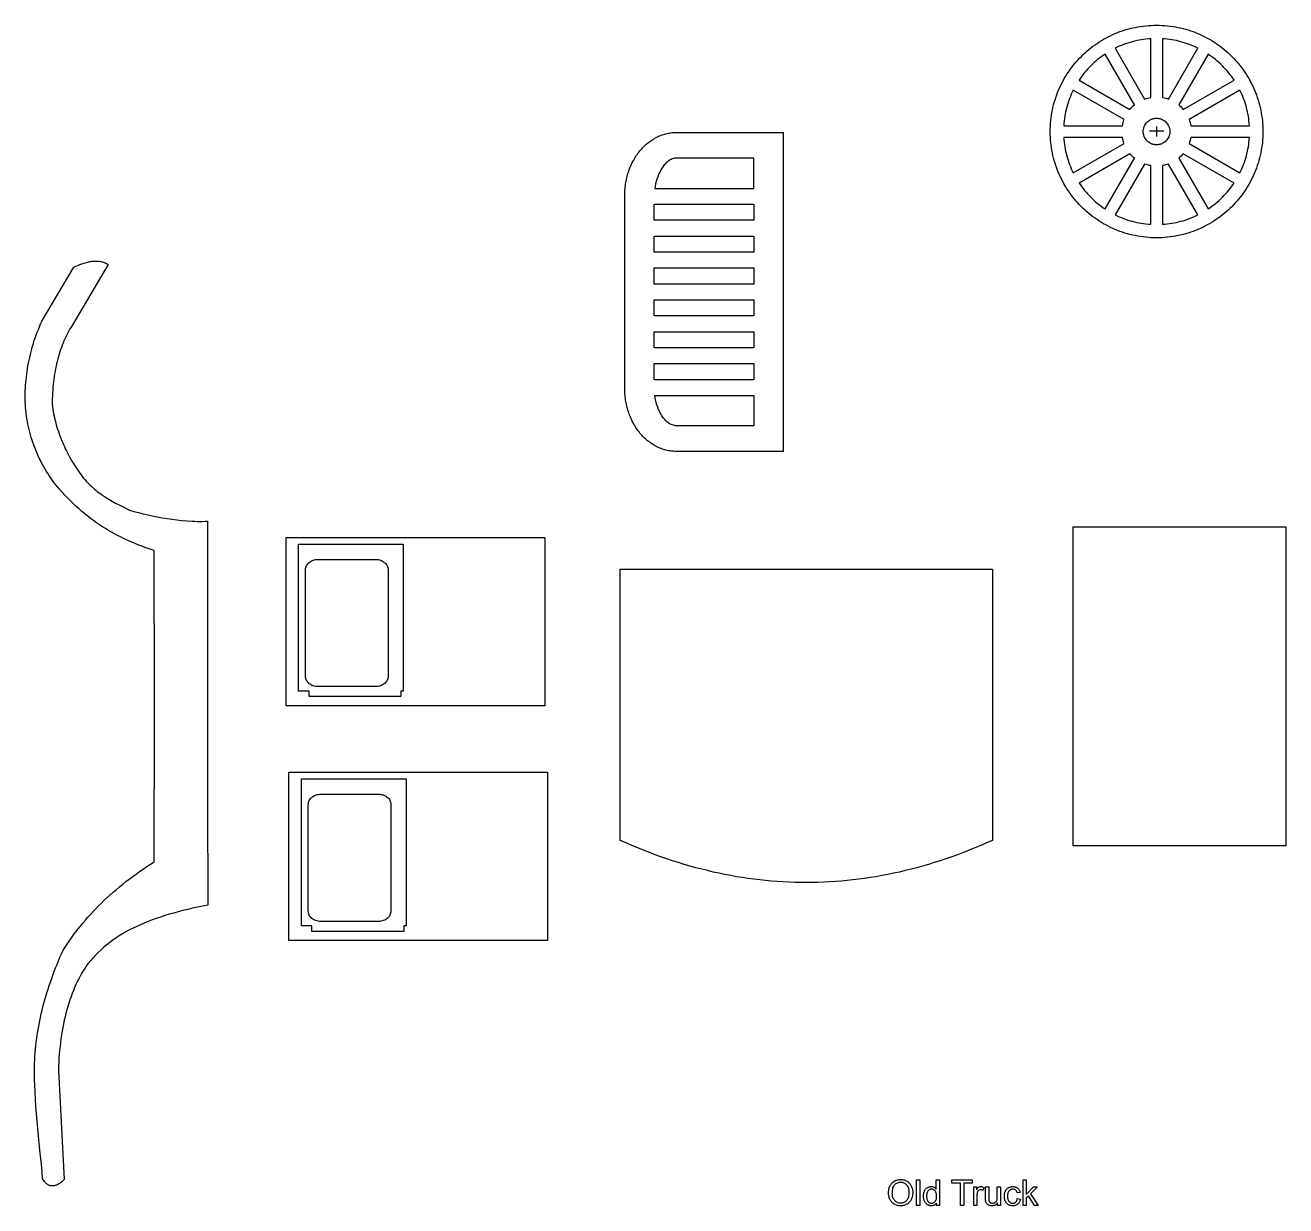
# Model space of a CAD drawing. Extents: x -222 to 349, y 6 to 550.
# Drawn here: x -221.7 to 79.9, y 230.9 to 513.5 of the extents above; entities that cross this region are included whole.
import ezdxf

# ---------------------------------------------------------------- set-up
doc = ezdxf.new("R2010")
doc.units = 0
doc.layers.add('IMPORT_-_OLDTRUCK', color=18, linetype='CONTINUOUS')

msp = doc.modelspace()

# ---------------------------------------------------------------- linework, layer by layer
at = {"layer": 'IMPORT_-_OLDTRUCK'}
for points in [[(49, 462.59), (48.34, 462.6), (47.69, 462.62), (47.04, 462.66), (46.4, 462.72), (45.76, 462.79), (45.12, 462.88), (44.49, 462.99), (43.87, 463.11), (43.25, 463.24), (42.64, 463.39), (42.03, 463.56), (41.43, 463.73), (40.84, 463.93), (40.25, 464.13), (39.67, 464.36), (39.09, 464.59), (38.53, 464.84), (37.97, 465.1), (37.42, 465.37), (36.87, 465.66), (36.33, 465.96), (35.8, 466.27), (35.28, 466.6), (34.77, 466.94), (34.27, 467.28), (33.78, 467.65), (33.29, 468.02), (32.81, 468.4), (32.35, 468.8), (31.89, 469.2), (31.44, 469.62), (31.01, 470.04), (30.58, 470.48), (30.16, 470.93), (29.76, 471.38), (29.36, 471.85), (28.98, 472.33), (28.61, 472.81), (28.25, 473.31), (27.9, 473.81), (27.56, 474.32), (27.24, 474.84), (26.93, 475.37), (26.63, 475.91), (26.34, 476.45), (26.06, 477), (25.8, 477.56), (25.55, 478.13), (25.32, 478.7), (25.1, 479.29), (24.89, 479.87), (24.7, 480.47), (24.52, 481.07), (24.36, 481.67), (24.21, 482.29), (24.07, 482.91), (23.95, 483.53), (23.85, 484.16), (23.76, 484.79), (23.69, 485.43), (23.63, 486.07), (23.59, 486.72), (23.56, 487.38), (23.55, 488.03), (23.56, 488.69), (23.59, 489.34), (23.63, 489.99), (23.69, 490.63), (23.76, 491.27), (23.85, 491.91), (23.95, 492.53), (24.07, 493.16), (24.21, 493.78), (24.36, 494.39), (24.52, 495), (24.7, 495.6), (24.89, 496.19), (25.1, 496.78), (25.32, 497.36), (25.55, 497.93), (25.8, 498.5), (26.06, 499.06), (26.34, 499.61), (26.63, 500.16), (26.93, 500.69), (27.24, 501.22), (27.56, 501.74), (27.9, 502.26), (28.25, 502.76), (28.61, 503.25), (28.98, 503.74), (29.36, 504.21), (29.76, 504.68), (30.16, 505.14), (30.58, 505.58), (31.01, 506.02), (31.44, 506.45), (31.89, 506.86), (32.35, 507.27), (32.81, 507.66), (33.29, 508.05), (33.78, 508.42), (34.27, 508.78), (34.77, 509.13), (35.28, 509.46), (35.8, 509.79), (36.33, 510.1), (36.87, 510.4), (37.42, 510.69), (37.97, 510.96), (38.53, 511.23), (39.09, 511.47), (39.67, 511.71), (40.25, 511.93), (40.84, 512.14), (41.43, 512.33), (42.03, 512.51), (42.64, 512.67), (43.25, 512.82), (43.87, 512.96), (44.49, 513.08), (45.12, 513.18), (45.76, 513.27), (46.4, 513.34), (47.04, 513.4), (47.69, 513.44), (48.34, 513.47), (49, 513.47), (49.65, 513.47), (50.31, 513.44), (50.95, 513.4), (51.6, 513.34), (52.24, 513.27), (52.87, 513.18), (53.5, 513.08), (54.12, 512.96), (54.74, 512.82), (55.35, 512.67), (55.96, 512.51), (56.56, 512.33), (57.16, 512.14), (57.74, 511.93), (58.32, 511.71), (58.9, 511.47), (59.47, 511.23), (60.03, 510.96), (60.58, 510.69), (61.12, 510.4), (61.66, 510.1), (62.19, 509.79), (62.71, 509.46), (63.22, 509.13), (63.72, 508.78), (64.22, 508.42), (64.7, 508.05), (65.18, 507.66), (65.64, 507.27), (66.1, 506.86), (66.55, 506.45), (66.99, 506.02), (67.41, 505.58), (67.83, 505.14), (68.23, 504.68), (68.63, 504.21), (69.01, 503.74), (69.38, 503.25), (69.74, 502.76), (70.09, 502.26), (70.43, 501.74), (70.75, 501.22), (71.07, 500.69), (71.37, 500.16), (71.65, 499.61), (71.93, 499.06), (72.19, 498.5), (72.44, 497.93), (72.67, 497.36), (72.89, 496.78), (73.1, 496.19), (73.29, 495.6), (73.47, 495), (73.64, 494.39), (73.79, 493.78), (73.92, 493.16), (74.04, 492.53), (74.14, 491.91), (74.23, 491.27), (74.31, 490.63), (74.36, 489.99), (74.4, 489.34), (74.43, 488.69), (74.44, 488.03), (74.43, 487.38), (74.4, 486.72), (74.36, 486.07), (74.31, 485.43), (74.23, 484.79), (74.14, 484.16), (74.04, 483.53), (73.92, 482.91), (73.79, 482.29), (73.64, 481.67), (73.47, 481.07), (73.29, 480.47), (73.1, 479.87), (72.89, 479.29), (72.67, 478.7), (72.44, 478.13), (72.19, 477.56), (71.93, 477), (71.65, 476.45), (71.37, 475.91), (71.07, 475.37), (70.75, 474.84), (70.43, 474.32), (70.09, 473.81), (69.74, 473.31), (69.38, 472.81), (69.01, 472.33), (68.63, 471.85), (68.23, 471.38), (67.83, 470.93), (67.41, 470.48), (66.99, 470.04), (66.55, 469.62), (66.1, 469.2), (65.64, 468.8), (65.18, 468.4), (64.7, 468.02), (64.22, 467.65), (63.72, 467.28), (63.22, 466.94), (62.71, 466.6), (62.19, 466.27), (61.66, 465.96), (61.12, 465.66), (60.58, 465.37), (60.03, 465.1), (59.47, 464.84), (58.9, 464.59), (58.32, 464.36), (57.74, 464.13), (57.16, 463.93), (56.56, 463.73), (55.96, 463.56), (55.35, 463.39), (54.74, 463.24), (54.12, 463.11), (53.5, 462.99), (52.87, 462.88), (52.24, 462.79), (51.6, 462.72), (50.95, 462.66), (50.31, 462.62), (49.65, 462.6)], [(39.1, 507.97), (46.12, 495.81), (46.48, 495.94), (46.85, 496.04), (47.22, 496.13), (47.6, 496.21), (47.6, 510.25), (47.03, 510.21), (46.47, 510.15), (45.91, 510.08), (45.35, 509.99), (44.8, 509.9), (44.26, 509.78), (43.71, 509.66), (43.18, 509.52), (42.65, 509.37), (42.12, 509.21), (41.6, 509.03), (41.09, 508.85), (40.58, 508.65), (40.08, 508.43), (39.59, 508.21)], [(50.4, 510.25), (50.4, 496.21), (50.78, 496.13), (51.15, 496.04), (51.51, 495.94), (51.87, 495.81), (58.89, 507.97), (58.41, 508.21), (57.91, 508.43), (57.41, 508.65), (56.9, 508.85), (56.39, 509.03), (55.87, 509.21), (55.34, 509.37), (54.81, 509.52), (54.28, 509.66), (53.74, 509.79), (53.19, 509.9), (52.64, 510), (52.09, 510.08), (51.53, 510.15), (50.96, 510.21)], [(30.46, 500.35), (42.62, 493.33), (42.87, 493.62), (43.13, 493.9), (43.41, 494.16), (43.7, 494.41), (36.68, 506.57), (36.22, 506.26), (35.77, 505.94), (35.33, 505.6), (34.9, 505.25), (34.47, 504.9), (34.06, 504.53), (33.65, 504.16), (33.26, 503.77), (32.87, 503.38), (32.5, 502.97), (32.13, 502.56), (31.77, 502.13), (31.43, 501.7), (31.09, 501.26), (30.77, 500.81)], [(61.32, 506.57), (54.3, 494.41), (54.58, 494.16), (54.86, 493.9), (55.12, 493.62), (55.38, 493.33), (67.54, 500.35), (67.22, 500.81), (66.9, 501.26), (66.56, 501.7), (66.22, 502.13), (65.86, 502.56), (65.5, 502.97), (65.12, 503.38), (64.74, 503.77), (64.34, 504.16), (63.93, 504.53), (63.52, 504.9), (63.1, 505.26), (62.67, 505.6), (62.22, 505.94), (61.77, 506.26)], [(26.78, 489.43), (40.82, 489.43), (40.89, 489.81), (40.98, 490.18), (41.09, 490.55), (41.22, 490.91), (29.05, 497.93), (28.82, 497.44), (28.59, 496.95), (28.38, 496.45), (28.18, 495.94), (27.99, 495.42), (27.82, 494.91), (27.65, 494.38), (27.5, 493.85), (27.37, 493.31), (27.24, 492.77), (27.13, 492.23), (27.03, 491.68), (26.95, 491.12), (26.88, 490.56), (26.82, 490)], [(68.94, 497.93), (56.78, 490.91), (56.9, 490.55), (57.01, 490.18), (57.1, 489.81), (57.17, 489.43), (71.21, 489.43), (71.17, 490), (71.11, 490.56), (71.04, 491.12), (70.96, 491.68), (70.86, 492.23), (70.75, 492.77), (70.62, 493.31), (70.49, 493.85), (70.34, 494.38), (70.17, 494.9), (70, 495.42), (69.81, 495.94), (69.61, 496.44), (69.4, 496.95), (69.17, 497.44)], [(49, 484.85), (48.83, 484.86), (48.67, 484.87), (48.51, 484.89), (48.36, 484.92), (48.2, 484.95), (48.05, 484.99), (47.9, 485.04), (47.76, 485.1), (47.48, 485.24), (47.22, 485.39), (46.97, 485.58), (46.75, 485.78), (46.54, 486.01), (46.36, 486.25), (46.2, 486.52), (46.13, 486.65), (46.07, 486.79), (46.01, 486.94), (45.96, 487.09), (45.92, 487.24), (45.88, 487.39), (45.85, 487.55), (45.83, 487.71), (45.82, 487.87), (45.82, 488.03), (45.82, 488.2), (45.83, 488.36), (45.85, 488.52), (45.88, 488.67), (45.92, 488.83), (45.96, 488.98), (46.01, 489.13), (46.07, 489.27), (46.2, 489.55), (46.36, 489.81), (46.54, 490.05), (46.75, 490.28), (46.97, 490.49), (47.22, 490.67), (47.48, 490.83), (47.62, 490.9), (47.76, 490.96), (47.9, 491.02), (48.05, 491.07), (48.2, 491.11), (48.36, 491.15), (48.51, 491.18), (48.67, 491.2), (48.83, 491.21), (49, 491.21), (49.16, 491.21), (49.32, 491.2), (49.48, 491.18), (49.64, 491.15), (49.79, 491.11), (49.94, 491.07), (50.09, 491.02), (50.23, 490.96), (50.51, 490.83), (50.77, 490.67), (51.02, 490.49), (51.24, 490.28), (51.45, 490.05), (51.63, 489.81), (51.79, 489.55), (51.86, 489.41), (51.93, 489.27), (51.98, 489.13), (52.03, 488.98), (52.08, 488.83), (52.11, 488.67), (52.14, 488.52), (52.16, 488.36), (52.17, 488.2), (52.18, 488.03), (52.17, 487.87), (52.16, 487.71), (52.14, 487.55), (52.11, 487.39), (52.08, 487.24), (52.03, 487.09), (51.98, 486.94), (51.93, 486.79), (51.79, 486.52), (51.63, 486.25), (51.45, 486.01), (51.24, 485.78), (51.02, 485.58), (50.77, 485.39), (50.51, 485.24), (50.37, 485.17), (50.23, 485.1), (50.09, 485.04), (49.94, 484.99), (49.79, 484.95), (49.64, 484.92), (49.48, 484.89), (49.32, 484.87), (49.16, 484.86)], [(-78.22, 426.44), (-78.22, 441.79), (-78.22, 445.3), (-78.22, 453.67), (-78.22, 464.71), (-78.22, 472.84), (-78.22, 473.23), (-78.21, 473.61), (-78.19, 473.99), (-78.16, 474.37), (-78.13, 474.74), (-78.08, 475.11), (-78.03, 475.48), (-77.97, 475.85), (-77.91, 476.21), (-77.84, 476.57), (-77.76, 476.93), (-77.67, 477.28), (-77.57, 477.63), (-77.47, 477.97), (-77.37, 478.31), (-77.25, 478.65), (-77.01, 479.31), (-76.73, 479.96), (-76.44, 480.58), (-76.11, 481.19), (-75.77, 481.78), (-75.59, 482.06), (-75.4, 482.34), (-75.21, 482.62), (-75.02, 482.89), (-74.81, 483.15), (-74.61, 483.41), (-74.39, 483.66), (-74.18, 483.9), (-73.96, 484.14), (-73.73, 484.37), (-73.5, 484.6), (-73.26, 484.82), (-73.03, 485.03), (-72.78, 485.24), (-72.53, 485.44), (-72.28, 485.63), (-72.03, 485.81), (-71.77, 485.99), (-71.5, 486.16), (-71.23, 486.32), (-70.96, 486.48), (-70.69, 486.62), (-70.41, 486.76), (-70.13, 486.89), (-69.85, 487.01), (-69.56, 487.13), (-69.27, 487.23), (-68.98, 487.33), (-68.68, 487.42), (-68.38, 487.5), (-68.08, 487.57), (-67.78, 487.63), (-67.47, 487.68), (-67.16, 487.72), (-66.85, 487.76), (-66.54, 487.78), (-66.22, 487.8), (-65.91, 487.8), (-40.32, 487.8), (-40.32, 411.48), (-65.91, 411.48), (-66.22, 411.48), (-66.54, 411.5), (-66.85, 411.52), (-67.16, 411.55), (-67.47, 411.6), (-67.78, 411.65), (-68.08, 411.71), (-68.38, 411.78), (-68.68, 411.86), (-68.98, 411.95), (-69.27, 412.05), (-69.56, 412.15), (-69.85, 412.27), (-70.13, 412.39), (-70.41, 412.52), (-70.69, 412.66), (-70.96, 412.8), (-71.23, 412.96), (-71.5, 413.12), (-71.77, 413.29), (-72.03, 413.47), (-72.28, 413.65), (-72.53, 413.84), (-72.78, 414.04), (-73.03, 414.25), (-73.26, 414.46), (-73.5, 414.68), (-73.73, 414.9), (-73.96, 415.14), (-74.18, 415.37), (-74.39, 415.62), (-74.61, 415.87), (-74.81, 416.13), (-75.02, 416.39), (-75.21, 416.66), (-75.4, 416.93), (-75.59, 417.21), (-75.77, 417.5), (-75.94, 417.79), (-76.11, 418.09), (-76.44, 418.69), (-76.73, 419.32), (-76.87, 419.64), (-77.01, 419.97), (-77.13, 420.29), (-77.25, 420.63), (-77.37, 420.96), (-77.47, 421.31), (-77.57, 421.65), (-77.67, 422), (-77.76, 422.35), (-77.84, 422.71), (-77.91, 423.07), (-77.97, 423.43), (-78.03, 423.8), (-78.08, 424.17), (-78.13, 424.54), (-78.16, 424.91), (-78.19, 425.29), (-78.21, 425.67), (-78.22, 426.05)], [(29.05, 478.14), (41.22, 485.16), (41.09, 485.51), (40.99, 485.88), (40.89, 486.25), (40.82, 486.63), (26.78, 486.63), (26.82, 486.06), (26.88, 485.5), (26.95, 484.94), (27.03, 484.39), (27.13, 483.84), (27.24, 483.29), (27.37, 482.75), (27.51, 482.21), (27.66, 481.68), (27.82, 481.16), (27.99, 480.64), (28.18, 480.13), (28.38, 479.62), (28.59, 479.12), (28.82, 478.62)], [(71.21, 486.63), (57.17, 486.63), (57.1, 486.25), (57.01, 485.88), (56.9, 485.51), (56.78, 485.16), (68.94, 478.13), (69.18, 478.62), (69.4, 479.12), (69.61, 479.62), (69.81, 480.13), (70, 480.64), (70.18, 481.16), (70.34, 481.68), (70.49, 482.21), (70.63, 482.75), (70.75, 483.29), (70.86, 483.84), (70.96, 484.39), (71.04, 484.94), (71.11, 485.5), (71.17, 486.06)], [(36.67, 469.49), (43.7, 481.65), (43.41, 481.9), (43.13, 482.17), (42.87, 482.44), (42.62, 482.73), (30.46, 475.71), (30.77, 475.25), (31.09, 474.8), (31.43, 474.36), (31.77, 473.93), (32.13, 473.51), (32.49, 473.09), (32.87, 472.69), (33.26, 472.29), (33.65, 471.91), (34.06, 471.53), (34.47, 471.16), (34.89, 470.81), (35.33, 470.46), (35.77, 470.13), (36.22, 469.8)], [(67.54, 475.71), (55.38, 482.73), (55.12, 482.44), (54.86, 482.17), (54.58, 481.9), (54.3, 481.65), (61.32, 469.49), (61.77, 469.8), (62.22, 470.13), (62.67, 470.46), (63.1, 470.81), (63.52, 471.16), (63.94, 471.53), (64.34, 471.91), (64.74, 472.29), (65.12, 472.69), (65.5, 473.09), (65.86, 473.51), (66.22, 473.93), (66.57, 474.36), (66.9, 474.8), (67.22, 475.25)], [(-71.07, 474.42), (-47.34, 474.42), (-47.34, 481.67), (-65.91, 481.67), (-66.13, 481.65), (-66.35, 481.62), (-66.61, 481.55), (-66.87, 481.47), (-67.11, 481.37), (-67.35, 481.26), (-67.58, 481.12), (-67.8, 480.97), (-68.01, 480.81), (-68.22, 480.64), (-68.42, 480.45), (-68.61, 480.25), (-68.8, 480.04), (-68.97, 479.81), (-69.14, 479.58), (-69.3, 479.34), (-69.46, 479.09), (-69.61, 478.84), (-69.75, 478.58), (-69.88, 478.31), (-70.01, 478.04), (-70.13, 477.76), (-70.35, 477.2), (-70.55, 476.63), (-70.72, 476.06), (-70.86, 475.5), (-70.98, 474.95)], [(46.12, 480.25), (39.1, 468.09), (39.59, 467.85), (40.08, 467.63), (40.58, 467.42), (41.09, 467.22), (41.6, 467.03), (42.12, 466.85), (42.65, 466.69), (43.18, 466.54), (43.71, 466.4), (44.25, 466.28), (44.8, 466.17), (45.35, 466.07), (45.91, 465.98), (46.47, 465.91), (47.03, 465.86), (47.6, 465.82), (47.6, 479.86), (47.22, 479.93), (46.84, 480.02), (46.48, 480.13)], [(58.89, 468.09), (51.87, 480.25), (51.51, 480.13), (51.15, 480.02), (50.77, 479.93), (50.4, 479.86), (50.4, 465.82), (50.96, 465.86), (51.53, 465.91), (52.09, 465.98), (52.64, 466.07), (53.19, 466.17), (53.74, 466.28), (54.28, 466.4), (54.81, 466.54), (55.34, 466.69), (55.87, 466.85), (56.39, 467.03), (56.9, 467.22), (57.41, 467.42), (57.91, 467.63), (58.4, 467.85)], [(-47.34, 466.79), (-71.2, 466.79), (-71.2, 470.65), (-47.34, 470.65)], [(-47.34, 459.16), (-71.2, 459.16), (-71.2, 463.02), (-47.34, 463.02)], [(-178.05, 388.11), (-178.05, 327.96), (-178.03, 302.9), (-179.26, 302.65), (-180.47, 302.39), (-181.66, 302.13), (-182.82, 301.86), (-183.96, 301.58), (-185.08, 301.29), (-186.17, 300.99), (-187.24, 300.69), (-188.29, 300.37), (-189.31, 300.04), (-190.32, 299.7), (-191.3, 299.35), (-192.26, 298.98), (-193.2, 298.61), (-194.11, 298.21), (-195.01, 297.81), (-195.89, 297.39), (-196.74, 296.95), (-197.58, 296.5), (-198.39, 296.03), (-199.19, 295.54), (-199.96, 295.03), (-200.72, 294.51), (-201.45, 293.97), (-202.17, 293.41), (-202.87, 292.82), (-203.55, 292.22), (-204.21, 291.59), (-204.85, 290.95), (-205.47, 290.28), (-206.08, 289.59), (-206.67, 288.87), (-207.07, 288.31), (-207.45, 287.74), (-207.83, 287.14), (-208.2, 286.53), (-208.55, 285.89), (-208.9, 285.24), (-209.23, 284.57), (-209.55, 283.89), (-209.87, 283.19), (-210.17, 282.47), (-210.45, 281.73), (-210.73, 280.98), (-211, 280.22), (-211.25, 279.44), (-211.49, 278.64), (-211.72, 277.83), (-211.94, 277.01), (-212.15, 276.17), (-212.34, 275.33), (-212.53, 274.46), (-212.7, 273.59), (-212.86, 272.71), (-213, 271.81), (-213.13, 270.9), (-213.25, 269.99), (-213.36, 269.06), (-213.46, 268.12), (-213.54, 267.17), (-213.61, 266.22), (-213.67, 265.25), (-213.71, 264.28), (-213.74, 263.3), (-212.34, 237.19), (-212.67, 236.89), (-213.01, 236.61), (-213.34, 236.37), (-213.51, 236.26), (-213.68, 236.16), (-213.85, 236.06), (-214.02, 235.98), (-214.19, 235.91), (-214.36, 235.84), (-214.53, 235.79), (-214.7, 235.75), (-214.86, 235.72), (-215.03, 235.7), (-215.2, 235.7), (-215.36, 235.71), (-215.53, 235.73), (-215.69, 235.76), (-215.85, 235.81), (-216.01, 235.88), (-216.17, 235.95), (-216.33, 236.05), (-216.49, 236.16), (-216.64, 236.29), (-216.8, 236.43), (-216.95, 236.59), (-217.1, 236.77), (-217.24, 236.97), (-217.39, 237.18), (-217.53, 237.42), (-217.67, 239.09), (-217.82, 240.78), (-218.16, 244.22), (-218.51, 247.71), (-218.68, 249.46), (-218.84, 251.22), (-218.99, 252.98), (-219.13, 254.73), (-219.25, 256.48), (-219.35, 258.22), (-219.42, 259.95), (-219.45, 260.81), (-219.47, 261.66), (-219.48, 262.51), (-219.48, 263.35), (-219.47, 264.19), (-219.45, 265.03), (-219.41, 265.88), (-219.36, 266.73), (-219.3, 267.58), (-219.23, 268.43), (-219.14, 269.27), (-219.04, 270.12), (-218.93, 270.97), (-218.81, 271.81), (-218.68, 272.66), (-218.54, 273.5), (-218.38, 274.35), (-218.21, 275.19), (-218.04, 276.03), (-217.85, 276.88), (-217.65, 277.72), (-217.44, 278.56), (-217.22, 279.4), (-216.98, 280.25), (-216.74, 281.09), (-216.49, 281.93), (-216.22, 282.78), (-215.95, 283.62), (-215.66, 284.47), (-215.36, 285.31), (-215.06, 286.16), (-214.74, 287), (-214.41, 287.85), (-214.07, 288.7), (-213.73, 289.55), (-213.37, 290.4), (-213, 291.25), (-212.63, 292.1), (-212.15, 292.84), (-211.66, 293.57), (-211.16, 294.3), (-210.65, 295.03), (-210.12, 295.75), (-209.58, 296.47), (-209.03, 297.18), (-208.46, 297.89), (-207.88, 298.6), (-207.29, 299.29), (-206.68, 299.99), (-206.07, 300.67), (-205.43, 301.36), (-204.79, 302.04), (-204.13, 302.71), (-203.46, 303.37), (-202.77, 304.04), (-202.07, 304.69), (-201.36, 305.34), (-200.63, 305.99), (-199.89, 306.62), (-199.13, 307.26), (-198.37, 307.89), (-197.58, 308.51), (-196.78, 309.12), (-195.97, 309.73), (-195.15, 310.33), (-194.31, 310.93), (-193.45, 311.52), (-192.58, 312.1), (-191.7, 312.68), (-190.8, 313.25), (-190.8, 330.73), (-190.77, 330.73), (-190.77, 370.3), (-190.8, 370.3), (-190.8, 387.77), (-191.55, 388.01), (-192.3, 388.25), (-193.04, 388.51), (-193.78, 388.78), (-194.52, 389.06), (-195.26, 389.35), (-195.99, 389.65), (-196.73, 389.97), (-197.46, 390.3), (-198.19, 390.64), (-198.91, 391), (-199.64, 391.37), (-200.36, 391.76), (-201.08, 392.16), (-201.8, 392.58), (-202.51, 393.01), (-203.22, 393.46), (-203.93, 393.93), (-204.63, 394.42), (-205.34, 394.92), (-206.04, 395.44), (-206.73, 395.98), (-207.43, 396.53), (-208.12, 397.11), (-208.8, 397.71), (-209.49, 398.32), (-210.17, 398.96), (-210.85, 399.61), (-211.52, 400.29), (-212.19, 400.99), (-212.86, 401.71), (-213.52, 402.45), (-213.94, 402.96), (-214.35, 403.47), (-214.75, 403.98), (-215.13, 404.5), (-215.51, 405.03), (-215.88, 405.56), (-216.23, 406.1), (-216.58, 406.64), (-216.91, 407.19), (-217.23, 407.75), (-217.54, 408.31), (-217.84, 408.87), (-218.13, 409.44), (-218.41, 410.02), (-218.68, 410.6), (-218.93, 411.19), (-219.18, 411.78), (-219.42, 412.38), (-219.64, 412.98), (-219.85, 413.59), (-220.05, 414.2), (-220.25, 414.82), (-220.43, 415.45), (-220.59, 416.08), (-220.75, 416.72), (-220.9, 417.36), (-221.04, 418.01), (-221.16, 418.66), (-221.28, 419.32), (-221.38, 419.98), (-221.47, 420.65), (-221.56, 421.32), (-221.6, 421.99), (-221.64, 422.65), (-221.67, 423.32), (-221.69, 423.99), (-221.69, 424.65), (-221.69, 425.32), (-221.67, 425.99), (-221.64, 426.65), (-221.6, 427.32), (-221.56, 427.98), (-221.5, 428.65), (-221.42, 429.32), (-221.34, 429.98), (-221.25, 430.65), (-221.15, 431.32), (-221.03, 431.98), (-220.91, 432.65), (-220.77, 433.31), (-220.62, 433.98), (-220.46, 434.65), (-220.29, 435.31), (-220.11, 435.98), (-219.92, 436.64), (-219.72, 437.31), (-219.51, 437.98), (-219.28, 438.64), (-219.05, 439.31), (-218.8, 439.98), (-218.55, 440.64), (-218.28, 441.31), (-218, 441.97), (-217.71, 442.64), (-210.02, 455.57), (-209.59, 455.79), (-209.13, 456), (-208.64, 456.2), (-208.13, 456.39), (-207.6, 456.56), (-207.06, 456.71), (-206.5, 456.83), (-206.23, 456.89), (-205.95, 456.93), (-205.67, 456.97), (-205.39, 456.99), (-205.12, 457.01), (-204.84, 457.02), (-204.57, 457.02), (-204.3, 457), (-204.03, 456.98), (-203.77, 456.95), (-203.51, 456.9), (-203.26, 456.84), (-203.01, 456.77), (-202.77, 456.68), (-202.54, 456.58), (-202.31, 456.47), (-202.09, 456.34), (-201.88, 456.19), (-210.72, 441.24), (-210.99, 440.79), (-211.25, 440.33), (-211.5, 439.86), (-211.75, 439.39), (-211.99, 438.9), (-212.21, 438.41), (-212.43, 437.91), (-212.64, 437.4), (-212.85, 436.88), (-213.04, 436.36), (-213.23, 435.82), (-213.41, 435.28), (-213.58, 434.73), (-213.74, 434.17), (-213.9, 433.6), (-214.04, 433.03), (-214.18, 432.45), (-214.31, 431.86), (-214.43, 431.26), (-214.54, 430.65), (-214.65, 430.03), (-214.75, 429.41), (-214.84, 428.78), (-214.92, 428.14), (-214.99, 427.49), (-215.05, 426.83), (-215.11, 426.17), (-215.16, 425.49), (-215.2, 424.81), (-215.23, 424.12), (-215.25, 423.43), (-215.27, 422.72), (-215.18, 422.16), (-215.1, 421.61), (-215, 421.06), (-214.89, 420.51), (-214.78, 419.97), (-214.66, 419.43), (-214.53, 418.89), (-214.39, 418.35), (-214.25, 417.82), (-214.09, 417.29), (-213.93, 416.76), (-213.76, 416.23), (-213.58, 415.71), (-213.39, 415.19), (-213.2, 414.67), (-212.99, 414.16), (-212.78, 413.65), (-212.56, 413.14), (-212.33, 412.63), (-212.1, 412.13), (-211.85, 411.63), (-211.6, 411.13), (-211.34, 410.63), (-211.07, 410.14), (-210.79, 409.65), (-210.51, 409.16), (-210.22, 408.68), (-209.91, 408.2), (-209.6, 407.72), (-209.29, 407.24), (-208.96, 406.77), (-208.63, 406.29), (-208.34, 405.89), (-208.05, 405.49), (-207.75, 405.11), (-207.44, 404.74), (-207.13, 404.38), (-206.8, 404.03), (-206.47, 403.69), (-206.14, 403.36), (-205.79, 403.04), (-205.44, 402.73), (-205.09, 402.42), (-204.73, 402.13), (-204.36, 401.84), (-203.99, 401.57), (-203.61, 401.29), (-203.23, 401.03), (-202.46, 400.52), (-201.67, 400.03), (-200.86, 399.57), (-200.05, 399.12), (-199.23, 398.68), (-198.4, 398.26), (-196.74, 397.42), (-195.68, 397.12), (-194.6, 396.83), (-193.5, 396.55), (-192.39, 396.29), (-191.25, 396.04), (-190.1, 395.8), (-188.94, 395.59), (-187.76, 395.39), (-186.58, 395.22), (-185.38, 395.07), (-184.18, 394.95), (-182.96, 394.85), (-181.75, 394.78), (-181.14, 394.76), (-180.53, 394.74), (-179.92, 394.74), (-179.31, 394.74), (-178.7, 394.75), (-178.08, 394.76), (-178.08, 388.11)], [(-47.34, 451.53), (-71.2, 451.53), (-71.2, 455.38), (-47.34, 455.38)], [(-71.2, 447.75), (-47.34, 447.75), (-47.34, 443.89), (-71.2, 443.89)], [(-71.2, 440.12), (-47.34, 440.12), (-47.34, 436.26), (-71.2, 436.26)], [(-71.2, 432.49), (-47.34, 432.49), (-47.34, 428.63), (-71.2, 428.63)], [(-47.34, 417.61), (-65.91, 417.61), (-66.13, 417.62), (-66.35, 417.66), (-66.61, 417.72), (-66.87, 417.81), (-67.11, 417.91), (-67.35, 418.02), (-67.58, 418.16), (-67.8, 418.3), (-68.01, 418.47), (-68.22, 418.64), (-68.42, 418.83), (-68.61, 419.03), (-68.8, 419.24), (-68.97, 419.46), (-69.14, 419.7), (-69.3, 419.94), (-69.46, 420.18), (-69.61, 420.44), (-69.75, 420.7), (-69.88, 420.97), (-70.01, 421.24), (-70.13, 421.52), (-70.35, 422.08), (-70.55, 422.65), (-70.72, 423.21), (-70.86, 423.78), (-70.98, 424.32), (-71.07, 424.85), (-47.34, 424.85)], [(29.03, 317.07), (29.03, 393.39), (79.92, 393.39), (79.92, 317.07)], [(-159.29, 350.62), (-159.29, 390.86), (-97.39, 390.86), (-97.39, 350.62)], [(-153.78, 352.78), (-153.78, 354.09), (-156.28, 354.09), (-156.28, 389.31), (-131.24, 389.31), (-131.24, 354.09), (-131.8, 354.09), (-131.8, 352.78)], [(-154.62, 357.62), (-154.62, 383.19), (-154.61, 383.31), (-154.6, 383.44), (-154.56, 383.68), (-154.48, 383.91), (-154.38, 384.14), (-154.26, 384.35), (-154.11, 384.55), (-153.94, 384.74), (-153.75, 384.92), (-153.54, 385.07), (-153.31, 385.22), (-153.06, 385.34), (-152.81, 385.44), (-152.53, 385.52), (-152.25, 385.58), (-151.96, 385.62), (-151.66, 385.63), (-137.83, 385.63), (-137.53, 385.62), (-137.24, 385.58), (-136.95, 385.52), (-136.68, 385.44), (-136.42, 385.34), (-136.18, 385.22), (-135.95, 385.07), (-135.74, 384.92), (-135.55, 384.74), (-135.38, 384.55), (-135.23, 384.35), (-135.1, 384.14), (-135, 383.91), (-134.93, 383.68), (-134.9, 383.56), (-134.88, 383.44), (-134.87, 383.31), (-134.87, 383.19), (-134.87, 357.62), (-134.87, 357.5), (-134.88, 357.37), (-134.93, 357.13), (-135, 356.9), (-135.1, 356.67), (-135.23, 356.46), (-135.38, 356.26), (-135.55, 356.07), (-135.74, 355.89), (-135.95, 355.74), (-136.18, 355.59), (-136.42, 355.47), (-136.68, 355.37), (-136.95, 355.29), (-137.24, 355.23), (-137.53, 355.19), (-137.83, 355.18), (-151.66, 355.18), (-151.96, 355.19), (-152.25, 355.23), (-152.53, 355.29), (-152.81, 355.37), (-153.06, 355.47), (-153.31, 355.59), (-153.54, 355.74), (-153.75, 355.89), (-153.94, 356.07), (-154.11, 356.26), (-154.26, 356.46), (-154.38, 356.67), (-154.48, 356.9), (-154.56, 357.13), (-154.58, 357.25), (-154.6, 357.37), (-154.61, 357.5)], [(-79.32, 318.39), (-79.32, 383.32), (9.73, 383.32), (9.73, 318.39), (8.34, 317.77), (6.95, 317.17), (5.55, 316.59), (4.16, 316.02), (2.77, 315.48), (1.38, 314.96), (-0.01, 314.45), (-1.4, 313.97), (-2.79, 313.51), (-4.19, 313.06), (-5.58, 312.64), (-6.97, 312.23), (-8.36, 311.85), (-9.75, 311.48), (-11.14, 311.14), (-12.53, 310.81), (-13.92, 310.5), (-15.32, 310.22), (-16.71, 309.95), (-18.1, 309.7), (-19.49, 309.48), (-20.88, 309.27), (-22.27, 309.08), (-23.66, 308.91), (-25.06, 308.77), (-26.45, 308.64), (-27.84, 308.53), (-29.23, 308.44), (-30.62, 308.37), (-32.01, 308.32), (-33.4, 308.29), (-34.79, 308.28), (-36.19, 308.29), (-37.58, 308.32), (-38.97, 308.37), (-40.36, 308.44), (-41.75, 308.53), (-43.14, 308.64), (-44.53, 308.77), (-45.93, 308.91), (-47.32, 309.08), (-48.71, 309.27), (-50.1, 309.48), (-51.49, 309.7), (-52.88, 309.95), (-54.27, 310.22), (-55.66, 310.5), (-57.06, 310.81), (-58.45, 311.14), (-59.84, 311.48), (-61.23, 311.85), (-62.62, 312.23), (-64.01, 312.64), (-65.4, 313.06), (-66.8, 313.51), (-68.19, 313.97), (-69.58, 314.45), (-70.97, 314.96), (-72.36, 315.48), (-73.75, 316.02), (-75.14, 316.59), (-76.53, 317.17), (-77.93, 317.77)], [(-158.63, 294.44), (-158.63, 334.68), (-96.73, 334.68), (-96.73, 294.44)], [(-153.12, 296.59), (-153.12, 297.91), (-155.61, 297.91), (-155.61, 333.13), (-130.58, 333.13), (-130.58, 297.91), (-131.14, 297.91), (-131.14, 296.59)], [(-153.96, 301.44), (-153.96, 327.01), (-153.95, 327.13), (-153.94, 327.25), (-153.9, 327.5), (-153.82, 327.73), (-153.72, 327.96), (-153.6, 328.17), (-153.45, 328.37), (-153.28, 328.56), (-153.09, 328.73), (-152.88, 328.89), (-152.65, 329.03), (-152.4, 329.16), (-152.14, 329.26), (-151.87, 329.34), (-151.59, 329.4), (-151.3, 329.44), (-150.99, 329.45), (-137.17, 329.45), (-136.87, 329.44), (-136.58, 329.4), (-136.29, 329.34), (-136.02, 329.26), (-135.76, 329.16), (-135.52, 329.03), (-135.29, 328.89), (-135.08, 328.73), (-134.89, 328.56), (-134.72, 328.37), (-134.57, 328.17), (-134.44, 327.96), (-134.34, 327.73), (-134.27, 327.5), (-134.24, 327.38), (-134.22, 327.25), (-134.21, 327.13), (-134.21, 327.01), (-134.21, 301.44), (-134.21, 301.32), (-134.22, 301.19), (-134.27, 300.95), (-134.34, 300.72), (-134.44, 300.49), (-134.57, 300.28), (-134.72, 300.08), (-134.89, 299.89), (-135.08, 299.71), (-135.29, 299.55), (-135.52, 299.41), (-135.76, 299.29), (-136.02, 299.19), (-136.29, 299.1), (-136.58, 299.04), (-136.87, 299.01), (-137.17, 298.99), (-150.99, 298.99), (-151.3, 299.01), (-151.59, 299.04), (-151.87, 299.1), (-152.14, 299.19), (-152.4, 299.29), (-152.65, 299.41), (-152.88, 299.55), (-153.09, 299.71), (-153.28, 299.89), (-153.45, 300.08), (-153.6, 300.28), (-153.72, 300.49), (-153.82, 300.72), (-153.9, 300.95), (-153.92, 301.07), (-153.94, 301.19), (-153.95, 301.32)], [(-15.14, 234), (-15.13, 234.37), (-15.09, 234.71), (-15.03, 235.04), (-14.99, 235.19), (-14.94, 235.35), (-14.88, 235.49), (-14.82, 235.63), (-14.76, 235.77), (-14.68, 235.9), (-14.6, 236.02), (-14.52, 236.14), (-14.43, 236.25), (-14.33, 236.36), (-14.12, 236.56), (-13.89, 236.74), (-13.77, 236.81), (-13.65, 236.88), (-13.53, 236.95), (-13.4, 237), (-13.27, 237.05), (-13.13, 237.1), (-12.85, 237.17), (-12.55, 237.21), (-12.23, 237.22), (-12.03, 237.21), (-11.82, 237.19), (-11.63, 237.16), (-11.43, 237.12), (-11.25, 237.06), (-11.06, 236.99), (-10.89, 236.91), (-10.71, 236.81), (-10.55, 236.71), (-10.4, 236.59), (-10.26, 236.47), (-10.12, 236.34), (-10, 236.19), (-9.89, 236.04), (-9.78, 235.87), (-9.69, 235.69), (-9.61, 235.51), (-9.53, 235.32), (-9.47, 235.13), (-9.42, 234.93), (-9.38, 234.72), (-9.35, 234.51), (-9.34, 234.29), (-9.33, 234.06), (-9.34, 233.84), (-9.36, 233.61), (-9.39, 233.4), (-9.43, 233.19), (-9.48, 232.98), (-9.54, 232.79), (-9.62, 232.6), (-9.71, 232.41), (-9.8, 232.24), (-9.91, 232.07), (-10.03, 231.92), (-10.16, 231.77), (-10.29, 231.64), (-10.44, 231.52), (-10.6, 231.41), (-10.77, 231.31), (-10.94, 231.22), (-11.11, 231.15), (-11.29, 231.08), (-11.47, 231.03), (-11.66, 230.99), (-11.84, 230.96), (-12.04, 230.94), (-12.23, 230.94), (-12.45, 230.94), (-12.65, 230.96), (-12.85, 230.99), (-13.05, 231.04), (-13.24, 231.1), (-13.42, 231.17), (-13.6, 231.25), (-13.77, 231.35), (-13.93, 231.46), (-14.08, 231.57), (-14.23, 231.7), (-14.36, 231.84), (-14.48, 231.99), (-14.6, 232.14), (-14.7, 232.31), (-14.79, 232.48), (-14.87, 232.66), (-14.94, 232.84), (-15, 233.03), (-15.05, 233.22), (-15.09, 233.41), (-15.12, 233.6), (-15.14, 233.8)], [(-14.31, 233.98), (-14.3, 233.71), (-14.27, 233.46), (-14.23, 233.22), (-14.16, 233), (-14.08, 232.79), (-13.98, 232.6), (-13.86, 232.42), (-13.73, 232.25), (-13.57, 232.1), (-13.41, 231.98), (-13.24, 231.87), (-13.06, 231.78), (-12.87, 231.71), (-12.67, 231.66), (-12.46, 231.63), (-12.24, 231.62), (-12.02, 231.63), (-11.81, 231.66), (-11.61, 231.71), (-11.42, 231.78), (-11.23, 231.87), (-11.06, 231.98), (-10.9, 232.11), (-10.75, 232.26), (-10.61, 232.43), (-10.49, 232.61), (-10.39, 232.81), (-10.31, 233.03), (-10.25, 233.26), (-10.2, 233.52), (-10.17, 233.79), (-10.16, 234.07), (-10.17, 234.25), (-10.18, 234.43), (-10.2, 234.6), (-10.23, 234.77), (-10.26, 234.92), (-10.3, 235.08), (-10.35, 235.22), (-10.41, 235.36), (-10.48, 235.5), (-10.55, 235.62), (-10.63, 235.74), (-10.72, 235.85), (-10.82, 235.96), (-10.92, 236.05), (-11.03, 236.14), (-11.15, 236.22), (-11.27, 236.29), (-11.4, 236.35), (-11.52, 236.4), (-11.66, 236.45), (-11.79, 236.48), (-11.93, 236.51), (-12.08, 236.52), (-12.22, 236.52), (-12.44, 236.52), (-12.64, 236.49), (-12.84, 236.44), (-13.02, 236.38), (-13.2, 236.3), (-13.38, 236.2), (-13.54, 236.08), (-13.7, 235.94), (-13.77, 235.86), (-13.84, 235.78), (-13.97, 235.6), (-14.07, 235.39), (-14.16, 235.16), (-14.22, 234.9), (-14.27, 234.62), (-14.3, 234.31)], [(-8.41, 231.04), (-8.41, 237.11), (-7.66, 237.11), (-7.66, 231.04)], [(-3.66, 231.04), (-3.66, 231.6), (-3.77, 231.44), (-3.89, 231.31), (-4.03, 231.19), (-4.18, 231.1), (-4.33, 231.03), (-4.51, 230.98), (-4.69, 230.95), (-4.89, 230.94), (-5.02, 230.94), (-5.14, 230.95), (-5.27, 230.98), (-5.39, 231.01), (-5.51, 231.05), (-5.63, 231.1), (-5.74, 231.16), (-5.86, 231.23), (-5.96, 231.31), (-6.06, 231.39), (-6.15, 231.48), (-6.24, 231.57), (-6.32, 231.68), (-6.4, 231.79), (-6.47, 231.91), (-6.53, 232.04), (-6.59, 232.17), (-6.64, 232.31), (-6.68, 232.45), (-6.72, 232.6), (-6.74, 232.75), (-6.76, 232.91), (-6.78, 233.07), (-6.78, 233.23), (-6.77, 233.56), (-6.72, 233.86), (-6.65, 234.15), (-6.56, 234.43), (-6.5, 234.56), (-6.44, 234.68), (-6.36, 234.79), (-6.29, 234.9), (-6.2, 235), (-6.11, 235.09), (-6.01, 235.18), (-5.9, 235.25), (-5.79, 235.32), (-5.67, 235.37), (-5.56, 235.42), (-5.44, 235.46), (-5.31, 235.49), (-5.18, 235.51), (-5.05, 235.53), (-4.92, 235.53), (-4.73, 235.52), (-4.54, 235.49), (-4.37, 235.44), (-4.21, 235.37), (-4.06, 235.28), (-3.93, 235.17), (-3.81, 235.06), (-3.71, 234.93), (-3.71, 237.11), (-2.96, 237.11), (-2.96, 231.04)], [(2.05, 231.04), (2.05, 236.39), (0.05, 236.39), (0.05, 237.11), (4.86, 237.11), (4.86, 236.39), (2.85, 236.39), (2.85, 231.04)], [(5.27, 231.04), (5.27, 235.44), (5.94, 235.44), (5.94, 234.77), (6.06, 234.98), (6.19, 235.16), (6.3, 235.29), (6.41, 235.39), (6.52, 235.45), (6.64, 235.49), (6.76, 235.52), (6.89, 235.53), (7.08, 235.52), (7.27, 235.47), (7.46, 235.4), (7.66, 235.29), (7.4, 234.6), (7.26, 234.67), (7.13, 234.73), (6.99, 234.76), (6.85, 234.77), (6.74, 234.76), (6.62, 234.73), (6.51, 234.68), (6.41, 234.62), (6.32, 234.54), (6.25, 234.44), (6.18, 234.33), (6.13, 234.21), (6.08, 234.01), (6.05, 233.8), (6.02, 233.57), (6.01, 233.34), (6.01, 231.04)], [(10.98, 231.04), (10.98, 231.68), (10.85, 231.51), (10.7, 231.36), (10.54, 231.23), (10.37, 231.12), (10.19, 231.04), (10, 230.98), (9.8, 230.95), (9.58, 230.94), (9.4, 230.94), (9.21, 230.97), (9.03, 231.02), (8.86, 231.09), (8.7, 231.17), (8.56, 231.26), (8.45, 231.35), (8.36, 231.46), (8.28, 231.58), (8.22, 231.71), (8.16, 231.86), (8.13, 232.01), (8.1, 232.3), (8.08, 232.71), (8.08, 235.44), (8.83, 235.44), (8.83, 233), (8.84, 232.51), (8.86, 232.33), (8.87, 232.21), (8.92, 232.07), (8.98, 231.95), (9.07, 231.84), (9.17, 231.75), (9.29, 231.68), (9.42, 231.62), (9.57, 231.59), (9.74, 231.58), (9.9, 231.59), (10.06, 231.62), (10.22, 231.68), (10.37, 231.75), (10.5, 231.85), (10.61, 231.95), (10.71, 232.08), (10.78, 232.22), (10.83, 232.38), (10.87, 232.59), (10.89, 232.82), (10.9, 233.08), (10.9, 235.44), (11.65, 235.44), (11.65, 231.04)], [(15.68, 232.65), (16.42, 232.56), (16.38, 232.37), (16.33, 232.2), (16.27, 232.03), (16.2, 231.88), (16.12, 231.74), (16.03, 231.6), (15.92, 231.48), (15.8, 231.37), (15.67, 231.27), (15.54, 231.18), (15.4, 231.1), (15.25, 231.04), (15.09, 231), (14.93, 230.96), (14.76, 230.94), (14.59, 230.94), (14.37, 230.94), (14.16, 230.97), (13.96, 231.02), (13.77, 231.09), (13.6, 231.17), (13.43, 231.27), (13.28, 231.39), (13.14, 231.53), (13.01, 231.68), (12.9, 231.85), (12.8, 232.04), (12.73, 232.25), (12.67, 232.47), (12.62, 232.7), (12.6, 232.95), (12.59, 233.22), (12.59, 233.39), (12.6, 233.56), (12.62, 233.73), (12.65, 233.88), (12.68, 234.04), (12.72, 234.19), (12.77, 234.33), (12.82, 234.46), (12.89, 234.59), (12.96, 234.71), (13.03, 234.83), (13.12, 234.93), (13.22, 235.03), (13.32, 235.12), (13.43, 235.2), (13.55, 235.27), (13.66, 235.33), (13.79, 235.39), (13.91, 235.43), (14.04, 235.47), (14.18, 235.5), (14.31, 235.52), (14.45, 235.53), (14.59, 235.53), (14.77, 235.53), (14.93, 235.51), (15.09, 235.48), (15.24, 235.44), (15.39, 235.39), (15.52, 235.33), (15.64, 235.26), (15.76, 235.18), (15.87, 235.08), (15.97, 234.97), (16.06, 234.86), (16.13, 234.73), (16.2, 234.6), (16.26, 234.46), (16.31, 234.3), (16.34, 234.14), (15.62, 234.03), (15.56, 234.24), (15.48, 234.42), (15.38, 234.57), (15.26, 234.7), (15.12, 234.8), (14.97, 234.87), (14.8, 234.91), (14.62, 234.92), (14.48, 234.91), (14.35, 234.9), (14.23, 234.86), (14.11, 234.82), (14, 234.76), (13.89, 234.69), (13.8, 234.61), (13.71, 234.51), (13.62, 234.41), (13.55, 234.29), (13.49, 234.15), (13.44, 234), (13.4, 233.83), (13.37, 233.65), (13.36, 233.45), (13.35, 233.24), (13.36, 233.03), (13.37, 232.83), (13.4, 232.65), (13.44, 232.48), (13.49, 232.32), (13.54, 232.19), (13.61, 232.06), (13.69, 231.95), (13.78, 231.86), (13.87, 231.78), (13.98, 231.71), (14.08, 231.65), (14.2, 231.61), (14.32, 231.58), (14.45, 231.56), (14.58, 231.55), (14.69, 231.56), (14.79, 231.57), (14.89, 231.59), (14.98, 231.62), (15.07, 231.66), (15.15, 231.7), (15.23, 231.76), (15.31, 231.82), (15.38, 231.89), (15.44, 231.97), (15.5, 232.06), (15.55, 232.16), (15.59, 232.27), (15.63, 232.39), (15.66, 232.51)], [(17.06, 231.04), (17.06, 237.11), (17.8, 237.11), (17.8, 233.65), (19.57, 235.44), (20.53, 235.44), (18.85, 233.8), (20.7, 231.04), (19.79, 231.04), (18.33, 233.28), (17.8, 232.78), (17.8, 231.04)], [(-6.02, 233.23), (-6.01, 233.03), (-5.99, 232.84), (-5.97, 232.66), (-5.93, 232.49), (-5.88, 232.34), (-5.82, 232.21), (-5.74, 232.08), (-5.66, 231.97), (-5.57, 231.87), (-5.47, 231.79), (-5.37, 231.72), (-5.27, 231.66), (-5.16, 231.61), (-5.05, 231.58), (-4.93, 231.56), (-4.81, 231.55), (-4.69, 231.56), (-4.58, 231.58), (-4.47, 231.61), (-4.36, 231.65), (-4.26, 231.71), (-4.17, 231.78), (-4.08, 231.86), (-3.99, 231.95), (-3.91, 232.06), (-3.84, 232.18), (-3.78, 232.31), (-3.73, 232.46), (-3.69, 232.62), (-3.66, 232.79), (-3.65, 232.97), (-3.64, 233.17), (-3.65, 233.39), (-3.66, 233.6), (-3.69, 233.78), (-3.73, 233.96), (-3.78, 234.11), (-3.84, 234.26), (-3.91, 234.38), (-3.99, 234.5), (-4.08, 234.6), (-4.18, 234.68), (-4.28, 234.75), (-4.38, 234.81), (-4.49, 234.86), (-4.6, 234.89), (-4.72, 234.91), (-4.85, 234.92), (-4.97, 234.91), (-5.08, 234.9), (-5.2, 234.86), (-5.3, 234.82), (-5.4, 234.76), (-5.5, 234.69), (-5.59, 234.61), (-5.68, 234.51), (-5.76, 234.41), (-5.82, 234.28), (-5.88, 234.14), (-5.93, 233.99), (-5.97, 233.82), (-5.99, 233.64), (-6.01, 233.45)]]:
    msp.add_lwpolyline(points, close=True, dxfattribs=at)
for points in [[(49, 489.23), (49, 488.12), (49, 486.87)], [(50.76, 488.15), (47.33, 488.15)]]:
    msp.add_lwpolyline(points, dxfattribs=at)

doc.saveas('drawing.dxf')
